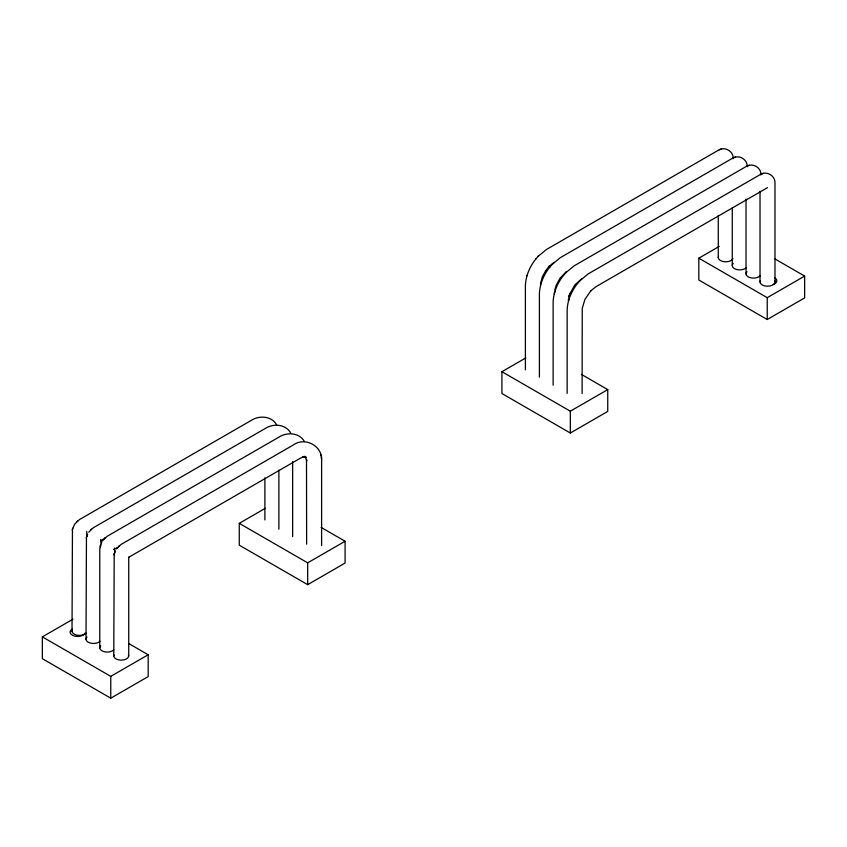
<?xml version="1.0" encoding="UTF-8"?>
<svg xmlns="http://www.w3.org/2000/svg" width="847" height="847" viewBox="0 0 847 847"><rect width="100%" height="100%" fill="white"/><g stroke="black" fill="none" stroke-linecap="round" stroke-linejoin="round"><path stroke-width="1.27" d="M554.362 294.375L554.489 292.099M72.45 529.343L72.016 631.131M86.458 537.422L86.013 639.21M101.852 541.773L99.766 549.025L99.766 647.807M114.207 554.107L113.763 655.896M540.492 284.01L542.207 277.17L545.892 270.331L549.248 266.159L548.845 266.614L554.213 262.305M568.242 300.314L569.957 293.464L568.972 296.365L569.163 295.783M86.976 536.458L86.701 531.397M128.733 557.157L128.733 655.779M72.567 528.867L74.727 524.092L79.343 519.645L251.379 420.324C259.362 415.189 271.771 415.972 276.683 424.908M86.574 536.956L87.548 534.213M100.475 544.96L100.01 546.802M114.324 553.631L115.308 550.899M72.26 530.116L72.715 528.274M86.256 538.205L86.722 536.363M114.006 554.88L114.472 553.038M535.95 258.822C529.809 266.466 525.68 276.016 525.394 285.894L525.394 369.821M549.947 266.911C543.806 274.555 539.677 284.105 539.401 293.983L539.401 377.127M554.838 289.865L556.214 285.248L559.888 278.409L566.304 271.633M563.7 275.127C557.559 282.771 553.43 292.321 553.144 302.199L553.144 385.194M577.696 283.216C571.556 290.86 567.426 300.399 567.151 310.277L567.151 393.4M526.993 275.783L527.194 275.201M541 283.861L541.201 283.29M554.753 292.077L554.944 291.506M568.75 300.166L568.951 299.584M569.83 293.856L574.986 284.772L581.963 278.599M88.734 532.17L93.339 527.734L265.386 428.402C273.359 423.267 285.767 424.061 290.69 432.997M102.476 540.778L107.093 536.331L279.129 437.01C287.112 431.875 299.52 432.658 304.444 441.594M116.484 548.856L121.1 544.42L293.136 445.088C305.344 436.184 323.438 446.401 321.606 461.647L321.606 545.574M538.025 256.45L546.389 249.537L718.415 150.215C724.64 146.044 733.618 151.221 733.237 158.654M552.022 264.529L560.386 257.626L732.422 158.304C738.637 154.186 747.626 159.268 747.234 166.732M565.775 272.745L574.139 265.842L746.165 166.52C752.39 162.402 761.379 167.484 760.987 174.948M579.782 280.833L588.136 273.93L760.172 174.609C766.397 170.427 775.365 175.604 774.984 183.037L774.984 281.818M535.675 259.14L538.427 255.985M549.682 267.218L552.424 264.063M563.424 275.444L566.177 272.289M577.432 283.523L580.174 280.368M76.961 521.53L77.532 520.979M90.957 529.619L91.54 529.057M104.71 538.216L105.293 537.665M118.718 546.294L119.289 545.743M100.867 540.682L105.557 537.961M128.617 557.358L300.262 458.259L303.914 456.692L302.591 457.105L305.682 456.798L303.999 456.385L306.243 457.676L305.132 456.364L306.741 460.916L306.508 459.677L306.635 544.176M118.157 547.226L113.614 549.523M767.52 187.642L595.97 286.688L590.592 291.008L590.994 290.542L584.906 299.457L582.238 308.403L582.111 393.58M128.797 643.572L148.183 654.763L148.183 676.584L110.766 698.182L42.35 658.691L42.35 636.87L72.969 619.189M321.14 527.416L345.089 541.244L345.089 563.064L307.673 584.663L239.256 545.172L239.256 523.351L265.333 508.285M581.518 374.459L607.744 389.599L607.744 411.42L570.327 433.029L501.911 393.527L501.911 371.706L525.722 357.953M775.005 258.96L804.65 276.08L804.65 297.9L767.234 319.51L698.817 280.008L698.817 258.187L719.23 246.403M42.35 636.87L110.766 676.361L148.183 654.763M239.256 523.351L307.673 562.842L345.089 541.244M501.911 371.706L570.327 411.197L607.744 389.599M698.817 258.187L767.234 297.678L804.65 276.08M773.226 284.497L774.761 283.798A7.485 4.32 0 0 0 774.613 277.689M735.514 157.097L733.258 157.881M749.256 165.313L747.012 166.097M719.262 149.803L720.204 149.474M720.458 149.379L721.506 149.008M761.008 174.186L761.951 173.857M762.205 173.762L763.263 173.391M114.451 548.083L114.726 553.144M100.698 539.486L100.984 543.234M321.193 457.465L321.426 458.703M320.632 454.532L320.897 455.887M767.234 297.678L767.234 319.51M760.024 191.327L760.024 281.935M746.016 199.003L746.016 273.856M732.274 207.854L732.274 265.63M718.267 215.53L718.267 257.552M570.327 411.197L570.327 433.029M307.673 562.842L307.673 584.663M292.639 461.626L292.639 536.638M278.885 470.085L278.885 529.184M264.889 477.835L264.889 519.942M110.766 676.361L110.766 698.182M760.034 275.9A7.485 4.32 0 0 1 749.849 277.562A7.485 4.32 0 0 1 746.969 271.686M774.709 280.696A7.485 4.32 0 0 1 774.042 283.989L772.866 284.888A7.485 4.32 0 0 1 763.856 285.651A7.485 4.32 0 0 1 760.246 280.812M746.281 267.684A7.485 4.32 0 0 1 736.107 269.346A7.485 4.32 0 0 1 733.216 263.47M733.004 258.547A7.485 4.32 0 0 1 723.92 261.681A7.485 4.32 0 0 1 718.5 256.429M100.031 641.253A7.485 4.32 0 0 1 89.846 642.926A7.485 4.32 0 0 1 86.966 637.039M84.859 633.217A7.485 4.32 0 0 1 84.139 634.265L82.974 635.165A7.485 4.32 0 0 1 72.387 635.25A7.485 4.32 0 0 1 72.239 629.141M86.023 633.175A7.485 4.32 0 0 1 84.859 634.075L83.324 634.774A7.485 4.32 0 0 1 75.023 634.53A7.485 4.32 0 0 1 72.239 630.009M113.784 649.861A7.485 4.32 0 0 1 103.599 651.523A7.485 4.32 0 0 1 100.719 645.647M128.448 654.657A7.485 4.32 0 0 1 121.354 660.152A7.485 4.32 0 0 1 113.996 654.773"/></g></svg>
